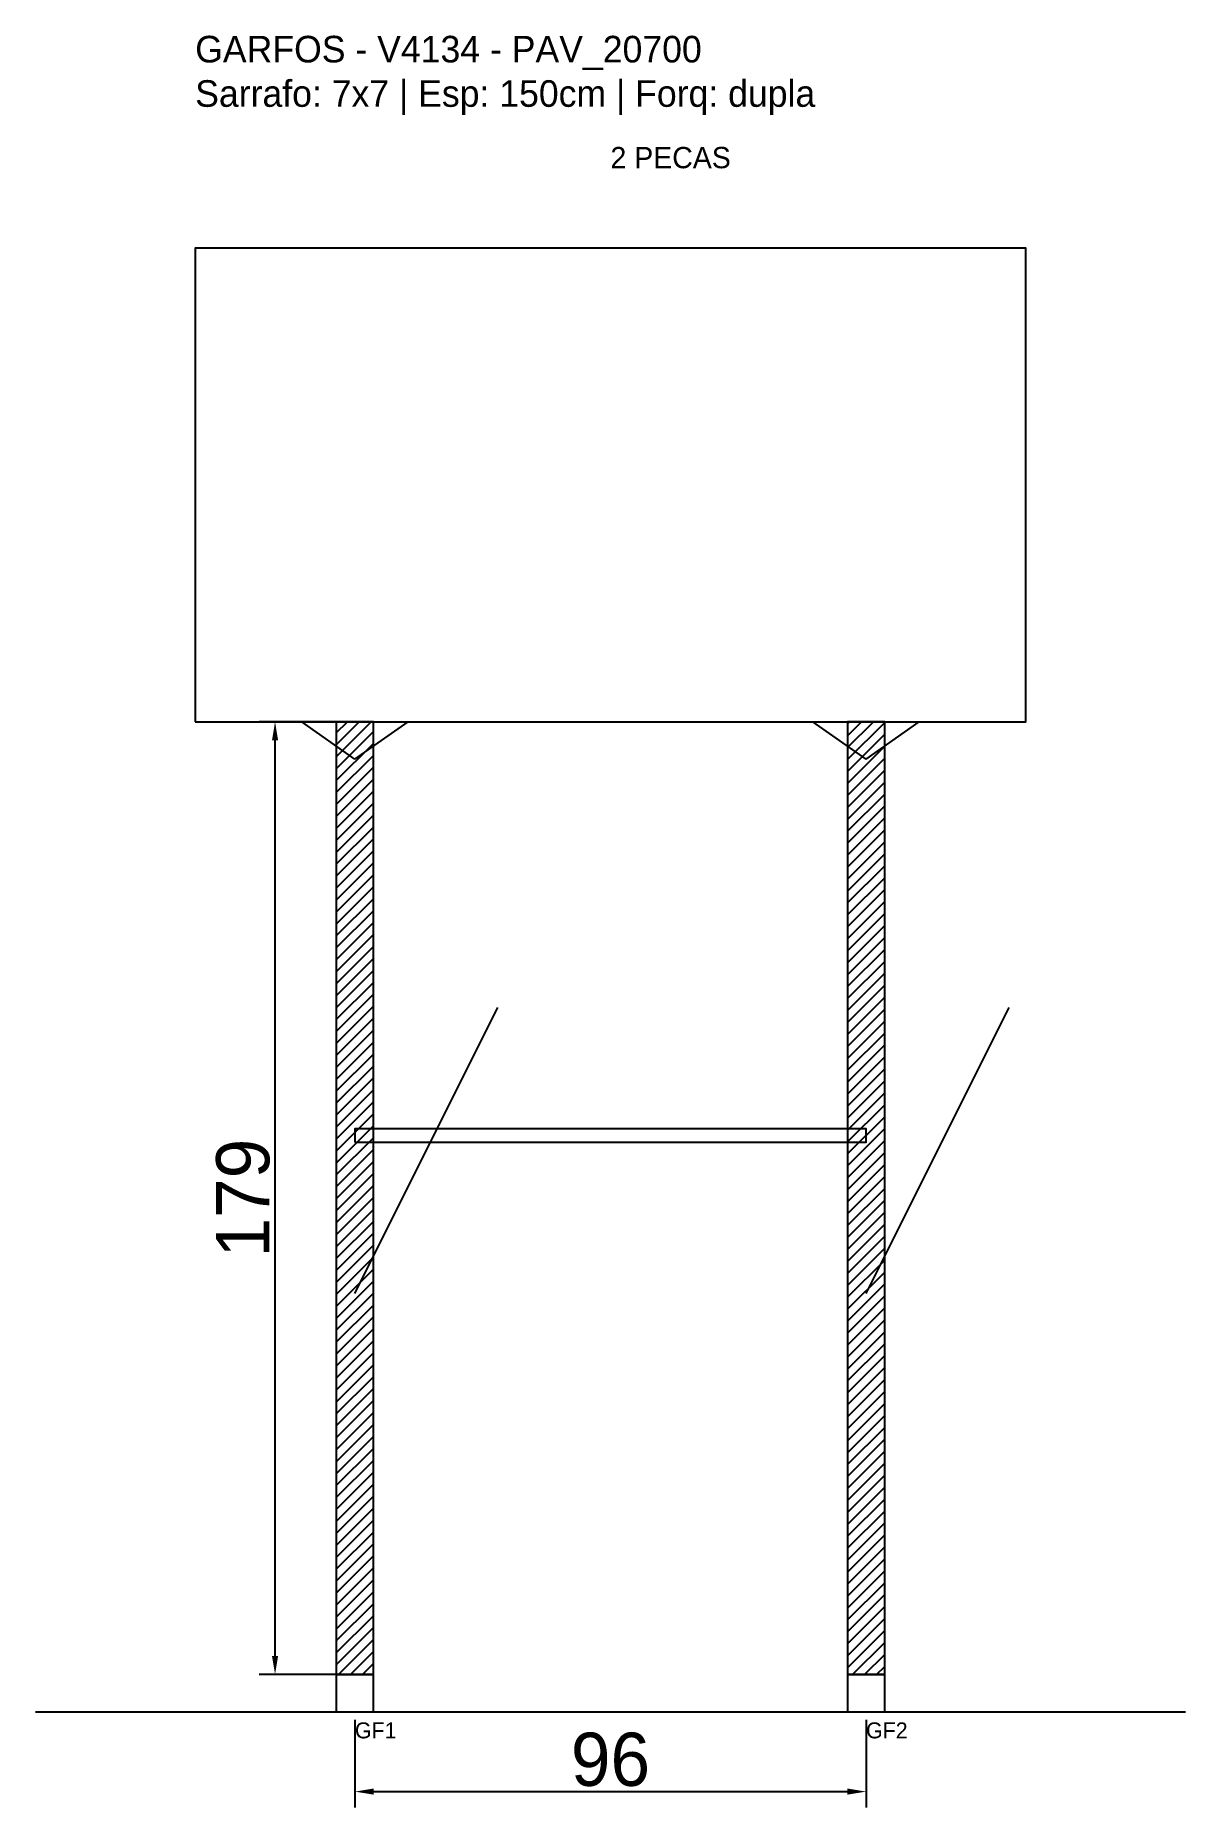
# Model space of a CAD drawing. Header units: metres. Extents: x -30 to 186, y -25 to 308.
import ezdxf

# ---------------------------------------------------------------- set-up
doc = ezdxf.new("R2010")
doc.units = ezdxf.units.M
for name, color, linetype in [('BARRA_ANCORAGEM', 1, 'Continuous'), ('COTA', 241, 'Continuous'), ('GARFOS OK', 3, 'Continuous'), ('NOME DA VIGA', 6, 'Continuous'), ('SARR_7x7', 40, 'Continuous'), ('TIRAS REESCORAMENTO', 252, 'Continuous'), ('VIGAS', 3, 'Continuous')]:
    doc.layers.add(name, color=color, linetype=linetype)
doc.dimstyles.new('EZ DXF', dxfattribs={"dimtxt": 10, "dimasz": 3.5, "dimexe": 3, "dimexo": 1.5, "dimgap": 1, "dimtad": 1, "dimdec": 1, "dimdsep": 46, "dimcen": 2.5, "dimazin": 3, "dimtfac": 1, "dimtmove": 0, "dimatfit": 3})

msp = doc.modelspace()

# ---------------------------------------------------------------- hatches: boundary and pattern name
at = {"layer": 'COTA'}
h = msp.add_hatch(dxfattribs=at)
h.set_pattern_fill('ANSI31', scale=0.5)
h.paths.add_polyline_path([(26.5, 0), (33.5, 0), (33.5, 179), (26.5, 179)])
h = msp.add_hatch(dxfattribs=at)
h.set_pattern_fill('ANSI31', scale=0.5)
h.paths.add_polyline_path([(122.5, 0), (129.5, 0), (129.5, 179), (122.5, 179)])

# ---------------------------------------------------------------- linework, layer by layer
at = {"layer": 'BARRA_ANCORAGEM'}
for p, q in [((30, 71.6), (56.85, 125.3)), ((126, 71.6), (152.85, 125.3))]:
    msp.add_line(p, q, dxfattribs=at)
at = {"layer": 'GARFOS OK'}
for p, q in [((30, 172), (20, 179)), ((20, 179), (40, 179)), ((30, 172), (40, 179)), ((126, 172), (116, 179)), ((116, 179), (136, 179)), ((126, 172), (136, 179))]:
    msp.add_line(p, q, dxfattribs=at)
at = {"layer": 'GARFOS OK', "linetype": 'CONTINUOUS'}
msp.add_line((-30, -7), (186, -7), dxfattribs=at)
at = {"layer": 'GARFOS OK'}
for points in [[(26.5, 0), (33.5, 0), (33.5, 179), (26.5, 179), (26.5, 0)], [(122.5, 0), (129.5, 0), (129.5, 179), (122.5, 179), (122.5, 0)]]:
    msp.add_lwpolyline(points, dxfattribs=at)
at = {"layer": 'SARR_7x7'}
for points in [[(26.5, -7), (33.5, -7), (33.5, 0), (26.5, 0), (26.5, -7)], [(122.5, -7), (129.5, -7), (129.5, 0), (122.5, 0), (122.5, -7)]]:
    msp.add_lwpolyline(points, dxfattribs=at)
at = {"layer": 'TIRAS REESCORAMENTO'}
msp.add_lwpolyline([(30, 100), (126, 100), (126, 102.5), (30, 102.5), (30, 100)], dxfattribs=at)
at = {"layer": 'VIGAS'}
msp.add_lwpolyline([(0, 179), (156, 179), (156, 268), (0, 268), (0, 179)], dxfattribs=at)

# ---------------------------------------------------------------- texts
at = {"layer": 'NOME DA VIGA'}
for s, height, p in [('2 PECAS', 4, (78, 283)), ('GF1', 3, (30, -12)), ('GF2', 3, (126, -12))]:
    msp.add_text(s, height=height, dxfattribs=at).set_placement(p)
at = {"layer": 'NOME DA VIGA', "insert": (0, 293), "char_height": 5, "attachment_point": 7}
msp.add_mtext('GARFOS - V4134 - PAV_20700\\PSarrafo: 7x7 | Esp: 150cm | Forq: dupla', dxfattribs=at)

# ---------------------------------------------------------------- dimensions: what is measured, and where the dimension line sits
at = {"layer": 'COTA'}
msp.add_linear_dim(base=(15, 0), p1=(30, 0), p2=(30, 179), angle=90, dimstyle='EZ DXF', dxfattribs=at).render()
msp.add_linear_dim(base=(30, -22), p1=(30, -7), p2=(126, -7), dimstyle='EZ DXF', dxfattribs=at).render()

doc.saveas('drawing.dxf')
